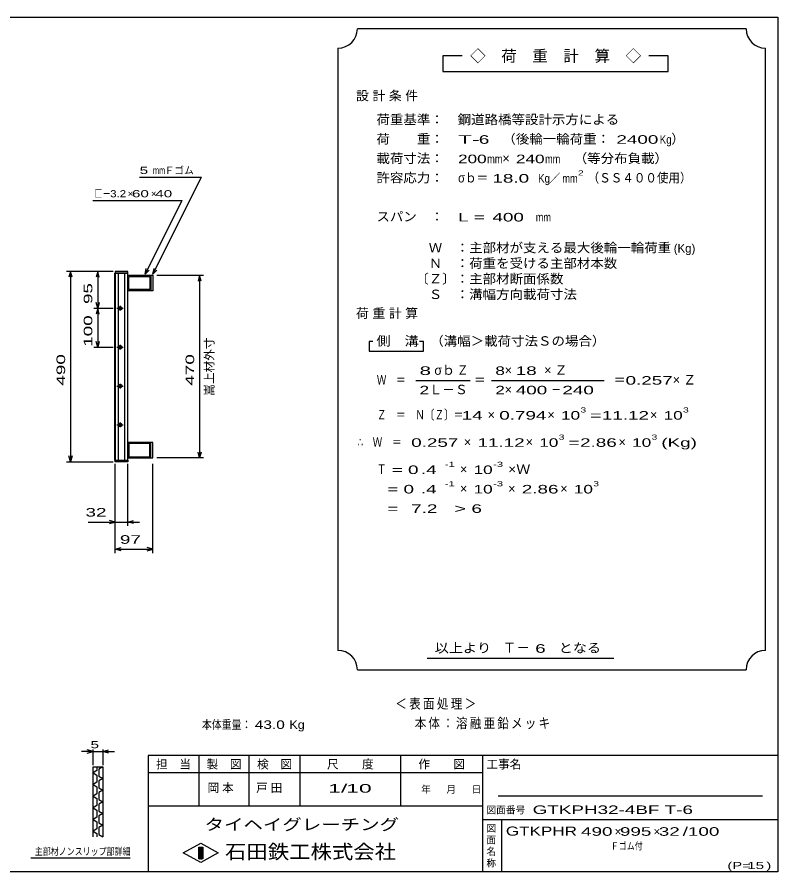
# Model space of a CAD drawing. Units: millimetres, scale not verified. Extents: x -1820 to 1731, y -1282 to 1054.
# Drawn here: x -227 to 1731, y -1146 to 1054 of the extents above; entities that cross this region are included whole.
import ezdxf
from ezdxf.enums import TextEntityAlignment as Align

# ---------------------------------------------------------------- set-up
doc = ezdxf.new("R2010")
doc.units = ezdxf.units.MM
doc.header["$LTSCALE"] = 10
for name, color, linetype, lineweight in [('0_2', 150, 'Continuous', 25), ('16', 3, 'Continuous', 25), ('22', 4, 'Continuous', 25), ('24', 2, 'Continuous', 25), ('32', 4, 'Continuous', 25)]:
    doc.layers.add(name, color=color, linetype=linetype, lineweight=lineweight)
doc.styles.add('ベクトル', font='')
doc.styles.get('ベクトル').set_extended_font_data('ベクトル')

msp = doc.modelspace()

# ---------------------------------------------------------------- linework, layer by layer
at = {"layer": '0_2'}
for p, q in [((-1729, 1053.5), (1731, 1053.5)), ((1731, 1053.5), (1731, -1146.5)), ((1731, -846.5), (111, -846.5)), ((111, -846.5), (111, -1146.5)), ((241, -846.5), (241, -976.5)), ((371, -976.5), (371, -846.5)), ((501, -846.5), (501, -976.5)), ((761, -976.5), (761, -846.5)), ((971, -846.5), (971, -1146.5)), ((971, -891.5), (111, -891.5)), ((1691, -951.5), (1011, -951.5)), ((111, -976.5), (971, -976.5)), ((971, -1011.5), (1731, -1011.5)), ((1021, -1146.5), (1021, -1011.5)), ((201, -1097.5), (246, -1072.5)), ((246, -1072.5), (291, -1097.5)), ((246, -1122.5), (201, -1097.5)), ((241, -1082.5), (251, -1082.5)), ((241, -1112.5), (241, -1082.5)), ((241, -1082.5), (243, -1082.5)), ((243, -1082.5), (243, -1112.5)), ((245, -1112.5), (245, -1082.5)), ((245, -1082.5), (247, -1082.5)), ((291, -1097.5), (246, -1122.5)), ((247, -1082.5), (247, -1112.5)), ((249, -1112.5), (249, -1082.5)), ((249, -1082.5), (251, -1082.5)), ((251, -1082.5), (251, -1112.5)), ((251, -1082.5), (251, -1112.5)), ((251, -1112.5), (241, -1112.5)), ((243, -1112.5), (245, -1112.5)), ((247, -1112.5), (249, -1112.5)), ((1731, -1146.5), (-1729, -1146.5))]:
    msp.add_line(p, q, dxfattribs=at)
at = {"layer": '16'}
for p, q in [((58, 399), (26, 399)), ((26, 399), (26, 394.5)), ((58, 394.5), (58, 399)), ((25.3, -86.5), (25.3, 394.5)), ((25.3, 394.5), (26, 394.5)), ((26, 394.5), (58, 394.5)), ((26, 394.5), (26, -86.5)), ((58, 394.5), (26, 394.5)), ((33.5, 394.5), (33.5, -86.5)), ((50.5, -86.5), (50.5, 394.5)), ((58, -86.5), (58, 394.5)), ((58, 389), (118, 389)), ((58, 349), (58, 389)), ((61, 386), (115, 386)), ((61, 352), (61, 386)), ((115, 386), (115, 352)), ((118, 389), (118, 349)), ((118, 389), (123, 389)), ((123, 389), (123, 349)), ((115, 352), (61, 352)), ((118, 349), (58, 349)), ((123, 349), (118, 349)), ((38.5, 310), (38.5, 298)), ((30.5, 304), (46.5, 304)), ((40.5, 307), (36.5, 307)), ((36.5, 301), (40.5, 301)), ((30.5, 204), (46.5, 204)), ((40.5, 207), (36.5, 207)), ((36.5, 201), (40.5, 201)), ((38.5, 210), (38.5, 198)), ((38.5, 110), (38.5, 98)), ((30.5, 104), (46.5, 104)), ((40.5, 107), (36.5, 107)), ((36.5, 101), (40.5, 101)), ((30.5, 4), (46.5, 4)), ((40.5, 7), (36.5, 7)), ((36.5, 1), (40.5, 1)), ((38.5, 10), (38.5, -2)), ((118, -41), (58, -41)), ((58, -41), (58, -81)), ((115, -44), (61, -44)), ((61, -44), (61, -78)), ((115, -78), (115, -44)), ((118, -81), (118, -41)), ((123, -41), (118, -41)), ((123, -81), (123, -41)), ((26, -86.5), (25.3, -86.5)), ((26, -86.5), (58, -86.5)), ((26, -91), (26, -86.5)), ((26, -86.5), (58, -86.5)), ((58, -81), (118, -81)), ((58, -86.5), (58, -91)), ((61, -78), (115, -78)), ((118, -81), (123, -81)), ((58, -91), (26, -91))]:
    msp.add_line(p, q, dxfattribs=at)
for centre, radius, start, end in [((38.5, 304), 4, 46.6, 133.4), ((36.5, 304), 3, 90, 270), ((38.5, 304), 4, 226.6, 313.4), ((40.5, 304), 3, 270, 90), ((36.5, 204), 3, 90, 270), ((38.5, 204), 4, 46.6, 133.4), ((38.5, 204), 4, 226.6, 313.4), ((40.5, 204), 3, 270, 90), ((36.5, 104), 3, 90, 270), ((38.5, 104), 4, 46.6, 133.4), ((38.5, 104), 4, 226.6, 313.4), ((40.5, 104), 3, 270, 90), ((36.5, 4), 3, 90, 270), ((38.5, 4), 4, 46.6, 133.4), ((38.5, 4), 4, 226.6, 313.4), ((40.5, 4), 3, 270, 90)]:
    msp.add_arc(centre, radius, start, end, dxfattribs=at)
at = {"layer": '22'}
for p, q in [((88, 641.5), (248, 641.5)), ((123, 391.5), (248, 641.5)), ((-32, 581.5), (198, 581.5)), ((103, 391.5), (198, 581.5)), ((21, 399), (-99, 399)), ((-89, 399), (-93, 384)), ((-85, 384), (-89, 399)), ((-89, 399), (-89, -91)), ((21, 399), (-29, 399)), ((-19, 399), (-23, 384)), ((-15, 384), (-19, 399)), ((-19, 399), (-19, 304)), ((103, 391.5), (106, 406.1)), ((103, 391.5), (113, 402.5)), ((123, 391.5), (126, 406.1)), ((123, 391.5), (133, 402.5)), ((133, 389), (253, 389)), ((243, 389), (239, 374)), ((247, 374), (243, 389)), ((243, 389), (243, -81)), ((-19, 304), (-23, 319)), ((-15, 319), (-19, 304)), ((-29, 304), (21, 304)), ((-19, 304), (-23, 289)), ((-15, 289), (-19, 304)), ((-19, 304), (-19, 204)), ((-29, 204), (21, 204)), ((-19, 204), (-23, 219)), ((-15, 219), (-19, 204)), ((243, -81), (239, -66)), ((247, -66), (243, -81)), ((-89, -91), (-93, -76)), ((-85, -76), (-89, -91)), ((253, -81), (133, -81)), ((-99, -91), (21, -91)), ((26, -256), (26, -96)), ((26, -326), (26, -96)), ((58, -256), (58, -96)), ((123, -326), (123, -96)), ((26, -246), (11, -242)), ((58, -246), (73, -242)), ((-44, -246), (26, -246)), ((11, -250), (26, -246)), ((26, -246), (58, -246)), ((73, -250), (58, -246)), ((58, -246), (88, -246)), ((26, -316), (41, -312)), ((41, -320), (26, -316)), ((26, -316), (123, -316)), ((123, -316), (108, -312)), ((108, -320), (123, -316))]:
    msp.add_line(p, q, dxfattribs=at)
at = {"layer": '24', "color": 4}
for p, q in [((1649, 1023.5), (649, 1023.5)), ((599, 973.5), (599, -576.5)), ((1699, -576.5), (1699, 973.5)), ((919, 953.5), (869, 953.5)), ((869, 953.5), (869, 913.5)), ((1449, 953.5), (1399, 953.5)), ((1449, 913.5), (1449, 953.5)), ((869, 913.5), (1449, 913.5)), ((689, 218.5), (679, 218.5)), ((679, 218.5), (679, 193.5)), ((819, 218.5), (809, 218.5)), ((819, 193.5), (819, 218.5)), ((679, 193.5), (819, 193.5)), ((799, 118.5), (939, 118.5)), ((994, 118.5), (1284, 118.5)), ((829, -596.5), (1309, -596.5)), ((649, -626.5), (1649, -626.5))]:
    msp.add_line(p, q, dxfattribs=at)
for centre, start, end in [((599, 1023.5), 270, 0), ((1699, 1023.5), 180, 270), ((599, -626.5), 0, 90), ((1699, -626.5), 90, 180)]:
    msp.add_arc(centre, 50, start, end, dxfattribs=at)
at = {"layer": '32'}
for p, q in [((-31, -836.5), (-46, -832.5)), ((-31, -871.5), (-31, -831.5)), ((-6, -831.5), (-6, -871.5)), ((-6, -836.5), (9, -832.5)), ((-31, -836.5), (-61, -836.5)), ((-46, -840.5), (-31, -836.5)), ((-31, -836.5), (-6, -836.5)), ((9, -840.5), (-6, -836.5)), ((-6, -836.5), (24, -836.5)), ((-31, -876.5), (-6, -876.5)), ((-31, -1056.5), (-31, -876.5)), ((-21, -876.5), (-21, -885.5)), ((-6, -876.5), (-16, -882.5)), ((-6, -876.5), (-6, -1056.5)), ((-21, -885.5), (-31, -891.5)), ((-31, -891.5), (-21, -897.5)), ((-21, -897.5), (-21, -915.5)), ((-16, -882.5), (-16, -900.5)), ((-16, -900.5), (-6, -906.5)), ((-21, -915.5), (-31, -921.5)), ((-31, -921.5), (-21, -927.5)), ((-6, -906.5), (-16, -912.5)), ((-16, -912.5), (-16, -930.5)), ((-21, -945.5), (-31, -951.5)), ((-21, -927.5), (-21, -945.5)), ((-16, -930.5), (-6, -936.5)), ((-6, -936.5), (-16, -942.5)), ((-16, -942.5), (-16, -960.5)), ((-31, -951.5), (-21, -957.5)), ((-21, -957.5), (-21, -975.5)), ((-16, -960.5), (-6, -966.5)), ((-6, -966.5), (-16, -972.5)), ((-21, -975.5), (-31, -981.5)), ((-31, -981.5), (-21, -987.5)), ((-21, -987.5), (-21, -1005.5)), ((-16, -972.5), (-16, -990.5)), ((-21, -1005.5), (-31, -1011.5)), ((-31, -1011.5), (-21, -1017.5)), ((-16, -990.5), (-6, -996.5)), ((-6, -996.5), (-16, -1002.5)), ((-16, -1002.5), (-16, -1020.5)), ((-21, -1017.5), (-21, -1035.5)), ((-16, -1020.5), (-6, -1026.5)), ((-6, -1026.5), (-16, -1032.5)), ((-16, -1032.5), (-16, -1050.5)), ((-21, -1035.5), (-31, -1041.5)), ((-31, -1041.5), (-21, -1047.5)), ((-21, -1047.5), (-21, -1056.5)), ((-16, -1050.5), (-6, -1056.5)), ((64, -1111.5), (-191, -1111.5))]:
    msp.add_line(p, q, dxfattribs=at)

# ---------------------------------------------------------------- texts
at = {"layer": '0_2', "style": 'ベクトル'}
for s, height, p in [('担\u3000当', 21.99, (131, -869.5)), ('製\u3000図', 21.99, (261, -869.5)), ('検\u3000図', 21.99, (391, -869.5)), ('尺\u3000\u3000度', 21.99, (571, -869.5)), ('作\u3000\u3000図', 21.99, (806, -869.5)), ('工事名', 21.99, (981, -869.5)), ('年', 18.3, (813, -934)), ('月', 18.3, (878, -934)), ('日', 18.3, (943, -934)), ('図面番号', 18.33, (981, -987)), ('図', 18.3, (981, -1034)), ('面', 18.3, (981, -1064)), ('名', 18.3, (981, -1094)), ('称', 18.3, (981, -1124))]:
    msp.add_text(s, height=height, dxfattribs=at).set_placement(p, align=Align.MIDDLE_LEFT)
at = {"layer": '0_2', "color": 222, "style": 'ベクトル'}
for s, height, width, p in [('タイヘイグレーチング', 29.33, 1.25, (256, -1024.5)), ('石田鉄工株式会社', 36.66, 1.1, (308.5, -1094.5))]:
    msp.add_text(s, height=height, dxfattribs=dict(at, width=width)).set_placement(p, align=Align.MIDDLE_LEFT)
at = {"layer": '22', "color": 2, "style": 'ベクトル'}
for s, height, width, p in [(' 5 ', 18.33, 1.6, (78, 659)), ('mm', 18.33, 0.75, (123, 659)), ('□－', 18.33, 0.8, (-27, 599)), ('3.2', 18.33, 1.2, (13, 599)), (' 60 ', 18.33, 1.6, (58, 599)), (' 40 ', 18.33, 1.6, (118, 599)), (' 32 ', 21.99, 1.65, (-64, -221)), (' 97 ', 21.99, 1.65, (24.5, -291)), ('本体重量：', 21.99, 0.85, (249, -767.5)), (' 43.0', 21.99, 1.35, (374, -767.5)), ('Kg', 21.99, 1.1, (474, -767.5)), ('1/', 21.99, 2, (574, -931.5)), (' 10 ', 21.99, 2, (604, -931.5)), ('GTKPH32-4BF T-6          ', 21.99, 1.65, (1100, -986.5)), ('GTKPHR', 23.46, 1.4, (1031, -1041.5)), (' 490 ', 21.99, 1.65, (1211, -1042.5)), (' 995 ', 21.99, 1.65, (1311, -1042.5)), (' 32 ', 21.99, 1.65, (1411, -1042.5)), ('/', 22, 1.65, (1486, -1042.5)), (' 100 ', 21.99, 1.65, (1486, -1042.5)), ('Ｆゴム付', 18.33, 0.8, (1301, -1080)), ('(P=', 18.33, 1.55, (1601, -1130)), (' 15 ', 18.33, 1.6, (1641, -1130)), (')', 18.3, 1.6, (1701, -1130))]:
    msp.add_text(s, height=height, dxfattribs=dict(at, width=width)).set_placement(p, align=Align.MIDDLE_LEFT)
for s, height, p in [('Ｆゴム', 18.33, (153, 659)), ('×', 18.3, (58, 599)), ('×', 18.3, (118, 599)), ('×', 22, (1311, -1042.5)), ('×', 22, (1411, -1042.5))]:
    msp.add_text(s, height=height, dxfattribs=at).set_placement(p, align=Align.MIDDLE_LEFT)
at = {"layer": '22', "color": 2, "style": 'ベクトル', "width": 1.65}
for s, p in [(' 95 ', (-44, 301.5)), (' 100 ', (-44, 191.5)), (' 490 ', (-114, 91.5)), (' 470', (218, 91.5))]:
    msp.add_text(s, height=21.99, rotation=90, dxfattribs=at).set_placement(p, align=Align.MIDDLE_LEFT)
at = {"layer": '22', "color": 2, "style": 'ベクトル'}
msp.add_text('嵩上材外寸', height=21.99, rotation=90, dxfattribs=at).set_placement((268, 79), align=Align.MIDDLE_LEFT)
at = {"layer": '22', "color": 2, "attachment_point": 4, "style": 'ベクトル'}
for s, insert, char_height in [('\\T1.2;\\W0.85;＜表面処理＞', (746.5, -715), 25.66), ('\\T1.19;\\W0.85;本体：溶融亜鉛メッキ', (796.5, -765), 25.66), ('\\T1.25;岡本\u3000', (263.5, -931.5), 21.99), ('\\T1.25;戸田\u3000', (388.5, -931.5), 21.99)]:
    msp.add_mtext(s, dxfattribs=dict(at, insert=insert, char_height=char_height))
at = {"layer": '24', "style": 'ベクトル'}
for s, height, p in [('◇\u3000荷\u3000重\u3000計\u3000算\u3000◇', 29.33, (939, 953.5)), ('）', 24.2, (1457, 740)), ('×', 24.2, (1022, 690)), ('／', 22, (1141.5, 638.5)), ('(Kg)', 21.99, (1463, 458.5)), ('σｂ', 24.19, (847, 145)), ('×', 24.2, (1028, 145)), ('Ｌ－Ｓ', 24.19, (834, 95)), ('×', 24.2, (1028, 95)), ('×', 24.2, (984, 30)), ('×', 24.2, (1138, 30)), ('×', 24.2, (1402, 30)), ('×', 24.2, (923, -40)), ('×', 24.2, (1082, -40)), ('×', 24.2, (1321, -40)), ('×', 24.2, (913, -110)), ('×', 24.2, (913, -160)), ('×', 24.2, (1037, -160)), ('×', 24.2, (1171, -160)), ('Ｔ－', 25.66, (1023, -569))]:
    msp.add_text(s, height=height, dxfattribs=at).set_placement(p, align=Align.MIDDLE_LEFT)
for s, height, width, p in [('荷重基準：\u3000', 24.19, 1.05, (698, 790)), ('鋼道路橋等設計示方による', 24.19, 1.05, (907, 790)), ('荷\u3000\u3000重：\u3000', 24.19, 1.05, (698, 740)), ('T-', 21.99, 2, (908, 738.5)), (' 6 ', 21.99, 1.65, (948, 738.5)), ('（後輪一輪荷重：', 24.19, 1.05, (1022, 740)), (' 2400', 21.99, 1.65, (1302, 738.5)), ('Kg', 21.99, 0.85, (1427, 738.5)), ('載荷寸法：\u3000', 24.19, 1.05, (698, 690)), ('\u3000（等分布負載）', 24.19, 1.05, (1171, 690)), ('200', 21.99, 1.5, (908, 688.5)), ('mm', 21.99, 0.8, (983, 688.5)), ('240', 21.99, 1.5, (1057, 688.5)), ('mm', 21.99, 0.8, (1132, 688.5)), ('許容応力：\u3000', 24.19, 1.05, (698, 640)), ('σｂ＝', 24.19, 0.9, (908, 640)), (' 18.0', 21.99, 1.65, (983, 638.5)), ('Kg', 21.99, 0.85, (1114, 638.5)), ('mm', 21.99, 0.8, (1176.5, 638.5)), ('2', 13.2, 1.5, (1216.5, 652.5)), ('（ＳＳ４００使用）', 24.19, 0.9, (1241.5, 640)), ('スパン\u3000：\u3000', 24.19, 1.05, (698, 540)), ('L =', 21.99, 1.65, (908, 538.5)), (' 400 ', 21.99, 1.65, (983, 538.5)), ('mm', 21.99, 0.8, (1108, 538.5)), ('\u3000Ｗ\u3000：主部材が支える最大後輪一輪荷重', 24.19, 1.05, (798, 460)), ('\u3000Ｎ\u3000：荷重を受ける主部材本数', 24.19, 1.05, (798, 420)), ('〔Ｚ〕：主部材断面係数', 24.19, 1.05, (798, 380)), ('\u3000Ｓ\u3000：溝幅方向載荷寸法', 24.19, 1.05, (798, 340)), ('側\u3000溝', 24.19, 1.1, (698, 220)), ('\u3000（溝幅＞載荷寸法Ｓの場合）', 24.19, 1.05, (802, 220)), ('8', 22, 1.8, (809, 143.5)), ('Ｚ', 24.2, 0.9, (905, 145)), ('8', 22, 1.5, (1004, 143.5)), (' 18 ', 21.99, 1.65, (1043, 143.5)), ('Ｗ\u3000＝', 24.19, 0.75, (699, 120)), ('＝', 24.2, 0.9, (949, 120)), ('＝', 24.2, 0.9, (1309, 120)), ('0.257', 21.99, 1.65, (1339, 118.5)), ('2', 22, 1.5, (809, 93.5)), ('2', 22, 1.5, (1004, 93.5)), (' 400 ', 21.99, 1.65, (1043, 93.5)), ('－', 24.2, 0.75, (1148, 95)), (' 240 ', 21.99, 1.65, (1163, 93.5)), ('Ｚ\u3000＝\u3000Ｎ〔Ｚ〕＝', 24.19, 0.75, (699, 30)), ('3', 13.2, 1.5, (1223, 42.5)), ('3', 13.2, 1.5, (1487, 42.5)), (' 14 ', 21.99, 1.65, (904, 28.5)), ('0.794', 21.99, 1.65, (1014, 28.5)), ('10', 21.99, 1.5, (1173, 28.5)), ('=', 22, 1.7, (1248, 28.5)), ('11.12', 21.99, 1.65, (1278, 28.5)), ('10', 21.99, 1.5, (1437, 28.5)), ('3', 13.2, 1.5, (1167, -27.5)), ('3', 13.2, 1.5, (1406, -27.5)), ('∴\u3000Ｗ\u3000＝', 24.19, 0.75, (649, -40)), (' 0.257', 21.99, 1.65, (774, -41.5)), ('11.12', 21.99, 1.65, (958, -41.5)), ('10', 21.99, 1.5, (1117, -41.5)), ('=', 22, 1.7, (1192, -41.5)), ('2.86', 21.99, 1.65, (1222, -41.5)), ('10', 21.99, 1.5, (1356, -41.5)), ('(Kg)', 21.99, 1.65, (1431, -41.5)), ('Ｔ', 24.2, 0.75, (699, -110)), (' = 0', 21.99, 1.65, (724, -111.5)), (' .4 ', 21.99, 1.65, (799, -111.5)), ('-1', 13.2, 1.65, (874, -97.5)), ('10', 21.99, 1.5, (948, -111.5)), ('-3', 13.2, 1.65, (998, -97.5)), ('×Ｗ', 24.19, 1.1, (1037, -110)), ('  = 0', 21.99, 1.65, (699, -161.5)), (' .4 ', 21.99, 1.65, (799, -161.5)), ('-1', 13.2, 1.65, (874, -147.5)), ('10', 21.99, 1.5, (948, -161.5)), ('-3', 13.2, 1.65, (998, -147.5)), ('2.86', 21.99, 1.65, (1072, -161.5)), ('10', 21.99, 1.5, (1206, -161.5)), ('3', 13.2, 1.5, (1256, -147.5)), ('  =', 21.99, 1.65, (699, -211.5)), (' 7.2', 21.99, 1.65, (774, -211.5)), ('>', 22, 1.7, (899, -211.5)), (' 6 ', 21.99, 1.65, (929, -211.5)), ('以上より\u3000', 24.19, 1.1, (848, -570)), (' 6 ', 21.99, 1.65, (1093, -571.5)), ('となる', 24.19, 1.1, (1167, -570))]:
    msp.add_text(s, height=height, dxfattribs=dict(at, width=width)).set_placement(p, align=Align.MIDDLE_LEFT)
at = {"layer": '24', "char_height": 24.19, "attachment_point": 4, "style": 'ベクトル'}
for s, insert in [('\\T1.28;設計条件', (645.5, 850)), ('\\T1.28;荷重計算', (645.5, 290)), ('\\T1.42;×Ｚ', (1129.5, 145)), ('\\T1.42;×Ｚ', (1460.5, 120))]:
    msp.add_mtext(s, dxfattribs=dict(at, insert=insert))
at = {"layer": '32', "color": 2, "style": 'ベクトル'}
for s, width, p in [(' 5 ', 1.6, (-48.5, -819)), ('主部材ノンスリップ部詳細', 0.8, (-181, -1094))]:
    msp.add_text(s, height=18.33, dxfattribs=dict(at, width=width)).set_placement(p, align=Align.MIDDLE_LEFT)

doc.saveas('drawing.dxf')
